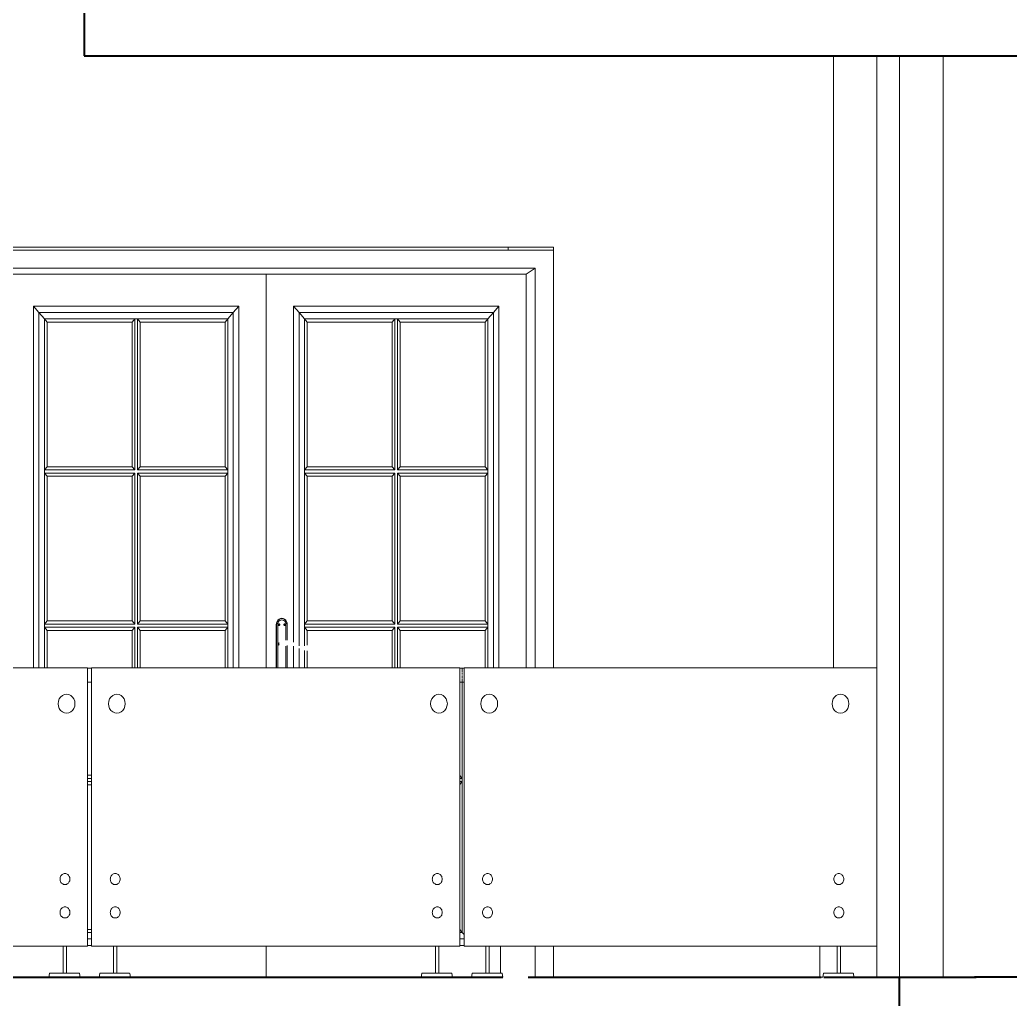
# Model space of a CAD drawing. Header units: inches. Extents: x 136316 to 139491, y -21083 to -17511.
# Drawn here: x 138140.3 to 138254.2, y -19955.7 to -19843.1 of the extents above; entities that cross this region are included whole.
import ezdxf

# ---------------------------------------------------------------- set-up
doc = ezdxf.new("R2010")
doc.units = ezdxf.units.IN
doc.header["$LTSCALE"] = 0.5
doc.header["$MEASUREMENT"] = 0
for name, color, linetype, lineweight in [('PARAPET', 50, 'Continuous', 13), ('wall', 1, 'Continuous', 40), ('window', 4, 'Continuous', 13)]:
    doc.layers.add(name, color=color, linetype=linetype, lineweight=lineweight)

msp = doc.modelspace()

# ---------------------------------------------------------------- linework, layer by layer
at = {"layer": 'PARAPET'}
for p, q in [((138233.91, -19917.61), (138233.91, -19847.19)), ((138238.91, -19953.19), (138238.91, -19847.19)), ((138241.52, -19953.19), (138241.52, -19847.19)), ((138246.52, -19953.19), (138246.52, -19847.19))]:
    msp.add_line(p, q, dxfattribs=at)
at = {"layer": 'wall'}
for p, q in [((138147.75, -19833.19), (138147.75, -19847.19)), ((138147.75, -19847.19), (138382.75, -19847.19)), ((138138.76, -19953.19), (138146.03, -19953.19)), ((138146.03, -19953.19), (138155.42, -19953.19)), ((138155.42, -19953.19), (138168.67, -19953.19)), ((138168.67, -19953.19), (138189.43, -19953.19)), ((138186.49, -19953.19), (138195.88, -19953.19)), ((138198.82, -19953.19), (138199.6, -19953.19)), ((138199.6, -19953.19), (138201.71, -19953.19)), ((138201.71, -19953.19), (138232.52, -19953.19)), ((138232.83, -19953.19), (138250.34, -19953.19)), ((138236.28, -19953.19), (138237.37, -19953.19)), ((138241.52, -19967.19), (138241.52, -19953.19)), ((138364.75, -19953.19), (138250.14, -19953.19))]:
    msp.add_line(p, q, dxfattribs=at)
at = {"layer": 'window'}
for p, q in [((138105.71, -19869.19), (138201.71, -19869.19)), ((138105.71, -19869.56), (138201.71, -19869.56)), ((138196.52, -19869.56), (138196.52, -19869.19)), ((138201.71, -19869.56), (138201.71, -19869.19)), ((138201.71, -19917.61), (138201.71, -19869.56)), ((138199.6, -19871.62), (138107.83, -19871.62)), ((138199.6, -19871.62), (138198.58, -19872.3)), ((138199.6, -19917.61), (138199.6, -19871.62)), ((138108.85, -19872.3), (138198.58, -19872.3)), ((138168.67, -19917.61), (138168.67, -19872.3)), ((138198.58, -19872.3), (138198.58, -19917.61)), ((138141.91, -19875.98), (138141.91, -19917.61)), ((138165.52, -19875.98), (138141.91, -19875.98)), ((138141.91, -19875.98), (138142.54, -19876.72)), ((138165.52, -19875.98), (138164.89, -19876.72)), ((138165.52, -19917.61), (138165.52, -19875.98)), ((138171.82, -19875.98), (138171.82, -19914.63)), ((138195.43, -19875.98), (138171.82, -19875.98)), ((138171.82, -19875.98), (138172.45, -19876.72)), ((138195.43, -19875.98), (138194.8, -19876.72)), ((138195.43, -19917.61), (138195.43, -19875.98)), ((138142.54, -19876.72), (138142.54, -19917.61)), ((138164.89, -19876.72), (138142.54, -19876.72)), ((138142.54, -19876.72), (138143.17, -19877.45)), ((138143.17, -19877.45), (138143.17, -19917.61)), ((138143.17, -19877.45), (138164.26, -19877.45)), ((138143.48, -19877.82), (138143.17, -19877.45)), ((138153.24, -19877.82), (138153.56, -19877.45)), ((138153.56, -19877.45), (138153.56, -19894.82)), ((138153.87, -19894.82), (138153.87, -19877.45)), ((138153.87, -19877.45), (138154.19, -19877.82)), ((138163.95, -19877.82), (138164.26, -19877.45)), ((138164.89, -19876.72), (138164.26, -19877.45)), ((138164.26, -19917.61), (138164.26, -19877.45)), ((138164.89, -19876.72), (138164.89, -19917.61)), ((138172.45, -19876.72), (138172.45, -19915.05)), ((138194.8, -19876.72), (138172.45, -19876.72)), ((138172.45, -19876.72), (138173.08, -19877.45)), ((138173.08, -19877.45), (138173.08, -19915.08)), ((138173.08, -19877.45), (138194.17, -19877.45)), ((138173.39, -19877.82), (138173.08, -19877.45)), ((138183.15, -19877.82), (138183.46, -19877.45)), ((138183.46, -19877.45), (138183.46, -19894.82)), ((138183.78, -19894.82), (138183.78, -19877.45)), ((138183.78, -19877.45), (138184.09, -19877.82)), ((138193.85, -19877.82), (138194.17, -19877.45)), ((138194.8, -19876.72), (138194.17, -19877.45)), ((138194.17, -19917.62), (138194.17, -19877.45)), ((138194.8, -19876.72), (138194.8, -19917.61)), ((138143.48, -19877.82), (138143.48, -19894.46)), ((138153.24, -19877.82), (138143.48, -19877.82)), ((138153.24, -19894.46), (138153.24, -19877.82)), ((138163.95, -19877.82), (138154.19, -19877.82)), ((138154.19, -19877.82), (138154.19, -19894.46)), ((138163.95, -19894.46), (138163.95, -19877.82)), ((138173.39, -19877.82), (138173.39, -19894.46)), ((138183.15, -19877.82), (138173.39, -19877.82)), ((138183.15, -19894.46), (138183.15, -19877.82)), ((138193.85, -19877.82), (138184.09, -19877.82)), ((138184.09, -19877.82), (138184.09, -19894.46)), ((138193.85, -19894.46), (138193.85, -19877.82)), ((138143.17, -19894.82), (138143.48, -19894.46)), ((138153.56, -19894.82), (138143.17, -19894.82)), ((138143.48, -19894.46), (138153.24, -19894.46)), ((138153.56, -19894.82), (138153.24, -19894.46)), ((138154.19, -19894.46), (138153.87, -19894.82)), ((138164.26, -19894.82), (138153.87, -19894.82)), ((138154.19, -19894.46), (138163.95, -19894.46)), ((138163.95, -19894.46), (138164.26, -19894.82)), ((138173.08, -19894.82), (138173.39, -19894.46)), ((138183.46, -19894.82), (138173.08, -19894.82)), ((138173.39, -19894.46), (138183.15, -19894.46)), ((138183.46, -19894.82), (138183.15, -19894.46)), ((138184.09, -19894.46), (138183.78, -19894.82)), ((138194.17, -19894.82), (138183.78, -19894.82)), ((138184.09, -19894.46), (138193.85, -19894.46)), ((138193.85, -19894.46), (138194.17, -19894.82)), ((138143.17, -19895.19), (138153.56, -19895.19)), ((138143.48, -19895.56), (138143.17, -19895.19)), ((138153.24, -19895.56), (138143.48, -19895.56)), ((138143.48, -19895.56), (138143.48, -19912.2)), ((138153.24, -19895.56), (138153.56, -19895.19)), ((138153.24, -19912.2), (138153.24, -19895.56)), ((138153.56, -19895.19), (138153.56, -19912.56)), ((138153.87, -19912.56), (138153.87, -19895.19)), ((138153.87, -19895.19), (138164.26, -19895.19)), ((138153.87, -19895.19), (138154.19, -19895.56)), ((138154.19, -19895.56), (138154.19, -19912.2)), ((138163.95, -19895.56), (138154.19, -19895.56)), ((138164.26, -19895.19), (138163.95, -19895.56)), ((138163.95, -19912.2), (138163.95, -19895.56)), ((138173.08, -19895.19), (138183.46, -19895.19)), ((138173.39, -19895.56), (138173.08, -19895.19)), ((138183.15, -19895.56), (138173.39, -19895.56)), ((138173.39, -19895.56), (138173.39, -19912.2)), ((138183.15, -19895.56), (138183.46, -19895.19)), ((138183.15, -19912.2), (138183.15, -19895.56)), ((138183.46, -19895.19), (138183.46, -19912.56)), ((138183.78, -19912.56), (138183.78, -19895.19)), ((138183.78, -19895.19), (138194.17, -19895.19)), ((138183.78, -19895.19), (138184.09, -19895.56)), ((138184.09, -19895.56), (138184.09, -19912.2)), ((138193.85, -19895.56), (138184.09, -19895.56)), ((138194.17, -19895.19), (138193.85, -19895.56)), ((138193.85, -19912.2), (138193.85, -19895.56)), ((138170.16, -19911.99), (138170.31, -19911.92)), ((138170.17, -19912.02), (138170.32, -19911.95)), ((138170.31, -19911.92), (138170.47, -19911.89)), ((138170.32, -19911.95), (138170.47, -19911.93)), ((138170.47, -19911.89), (138170.63, -19911.92)), ((138170.47, -19911.93), (138170.63, -19911.95)), ((138170.63, -19911.92), (138170.79, -19911.99)), ((138170.63, -19911.95), (138170.77, -19912.02)), ((138143.17, -19912.56), (138143.48, -19912.2)), ((138153.56, -19912.56), (138143.17, -19912.56)), ((138143.17, -19912.93), (138153.56, -19912.93)), ((138143.48, -19913.3), (138143.17, -19912.93)), ((138143.48, -19912.2), (138153.24, -19912.2)), ((138153.56, -19912.56), (138153.24, -19912.2)), ((138153.56, -19912.93), (138153.24, -19913.3)), ((138153.56, -19912.93), (138153.56, -19917.61)), ((138154.19, -19912.2), (138153.87, -19912.56)), ((138164.26, -19912.56), (138153.87, -19912.56)), ((138153.87, -19917.61), (138153.87, -19912.93)), ((138153.87, -19912.93), (138164.26, -19912.93)), ((138153.87, -19912.93), (138154.19, -19913.3)), ((138154.19, -19912.2), (138163.95, -19912.2)), ((138163.95, -19912.2), (138164.26, -19912.56)), ((138163.95, -19913.3), (138164.26, -19912.93)), ((138169.84, -19912.63), (138169.86, -19912.44)), ((138169.84, -19917.61), (138169.84, -19912.63)), ((138169.86, -19912.44), (138169.93, -19912.26)), ((138169.87, -19912.63), (138169.89, -19912.45)), ((138169.87, -19917.61), (138169.87, -19912.63)), ((138169.89, -19912.45), (138169.95, -19912.28)), ((138169.93, -19912.26), (138170.03, -19912.11)), ((138169.95, -19912.28), (138170.05, -19912.13)), ((138170, -19912.64), (138170.02, -19912.49)), ((138170, -19917.61), (138170, -19912.64)), ((138170.02, -19912.49), (138170.06, -19912.35)), ((138170.03, -19912.11), (138170.16, -19911.99)), ((138170.05, -19912.13), (138170.17, -19912.02)), ((138170.06, -19912.35), (138170.14, -19912.24)), ((138170.08, -19912.62), (138170.09, -19912.59)), ((138170.08, -19912.64), (138170.08, -19912.62)), ((138170.08, -19912.66), (138170.08, -19912.64)), ((138170.09, -19912.69), (138170.08, -19912.66)), ((138170.09, -19912.59), (138170.1, -19912.58)), ((138170.1, -19912.71), (138170.09, -19912.69)), ((138170.1, -19912.58), (138170.12, -19912.56)), ((138170.16, -19912.64), (138170.1, -19912.57)), ((138170.1, -19912.58), (138170.15, -19912.64)), ((138170.15, -19912.64), (138170.1, -19912.7)), ((138170.16, -19912.65), (138170.1, -19912.71)), ((138170.12, -19912.72), (138170.1, -19912.71)), ((138170.12, -19912.56), (138170.14, -19912.55)), ((138170.14, -19912.73), (138170.12, -19912.72)), ((138170.14, -19912.24), (138170.24, -19912.15)), ((138170.14, -19912.55), (138170.16, -19912.55)), ((138170.16, -19912.73), (138170.14, -19912.73)), ((138170.16, -19912.55), (138170.18, -19912.55)), ((138170.21, -19912.57), (138170.16, -19912.64)), ((138170.21, -19912.58), (138170.16, -19912.64)), ((138170.21, -19912.7), (138170.16, -19912.64)), ((138170.16, -19912.65), (138170.21, -19912.71)), ((138170.18, -19912.73), (138170.16, -19912.73)), ((138170.18, -19912.55), (138170.2, -19912.56)), ((138170.2, -19912.72), (138170.18, -19912.73)), ((138170.2, -19912.56), (138170.21, -19912.58)), ((138170.21, -19912.71), (138170.2, -19912.72)), ((138170.21, -19912.58), (138170.22, -19912.59)), ((138170.22, -19912.69), (138170.21, -19912.71)), ((138170.21, -19912.71), (138170.21, -19912.71)), ((138170.22, -19912.59), (138170.23, -19912.62)), ((138170.23, -19912.66), (138170.22, -19912.69)), ((138170.23, -19912.62), (138170.24, -19912.64)), ((138170.24, -19912.64), (138170.23, -19912.66)), ((138170.24, -19912.15), (138170.35, -19912.1)), ((138170.35, -19912.1), (138170.47, -19912.08)), ((138170.47, -19912.08), (138170.59, -19912.1)), ((138170.59, -19912.1), (138170.71, -19912.15)), ((138170.71, -19912.15), (138170.8, -19912.24)), ((138170.71, -19912.62), (138170.72, -19912.59)), ((138170.71, -19912.64), (138170.71, -19912.62)), ((138170.71, -19912.66), (138170.71, -19912.64)), ((138170.72, -19912.69), (138170.71, -19912.66)), ((138170.72, -19912.59), (138170.73, -19912.58)), ((138170.73, -19912.7), (138170.72, -19912.69)), ((138170.73, -19912.58), (138170.75, -19912.56)), ((138170.79, -19912.64), (138170.73, -19912.57)), ((138170.73, -19912.58), (138170.73, -19912.58)), ((138170.73, -19912.58), (138170.78, -19912.64)), ((138170.78, -19912.64), (138170.73, -19912.7)), ((138170.79, -19912.65), (138170.73, -19912.71)), ((138170.73, -19912.71), (138170.73, -19912.7)), ((138170.75, -19912.72), (138170.73, -19912.71)), ((138170.75, -19912.56), (138170.77, -19912.55)), ((138170.77, -19912.73), (138170.75, -19912.72)), ((138170.77, -19912.02), (138170.89, -19912.13)), ((138170.77, -19912.55), (138170.79, -19912.55)), ((138170.79, -19912.73), (138170.77, -19912.73)), ((138170.79, -19911.99), (138170.92, -19912.11)), ((138170.79, -19912.55), (138170.81, -19912.55)), ((138170.84, -19912.57), (138170.79, -19912.64)), ((138170.84, -19912.58), (138170.79, -19912.64)), ((138170.84, -19912.7), (138170.79, -19912.64)), ((138170.79, -19912.65), (138170.84, -19912.71)), ((138170.81, -19912.73), (138170.79, -19912.73)), ((138170.8, -19912.24), (138170.88, -19912.35)), ((138170.81, -19912.55), (138170.83, -19912.56)), ((138170.83, -19912.72), (138170.81, -19912.73)), ((138170.83, -19912.56), (138170.84, -19912.57)), ((138170.84, -19912.71), (138170.83, -19912.72)), ((138170.84, -19912.57), (138170.84, -19912.58)), ((138170.84, -19912.58), (138170.85, -19912.59)), ((138170.85, -19912.69), (138170.84, -19912.71)), ((138170.85, -19912.59), (138170.86, -19912.62)), ((138170.86, -19912.66), (138170.85, -19912.69)), ((138170.86, -19912.62), (138170.86, -19912.64)), ((138170.86, -19912.64), (138170.86, -19912.66)), ((138170.88, -19912.35), (138170.93, -19912.49)), ((138170.89, -19912.13), (138170.99, -19912.28)), ((138170.92, -19912.11), (138171.02, -19912.26)), ((138170.93, -19912.49), (138170.94, -19912.64)), ((138170.94, -19912.64), (138170.94, -19914.4)), ((138170.99, -19912.28), (138171.05, -19912.45)), ((138171.02, -19912.26), (138171.08, -19912.44)), ((138171.05, -19912.45), (138171.07, -19912.63)), ((138171.07, -19912.63), (138171.07, -19914.41)), ((138171.08, -19912.44), (138171.1, -19912.63)), ((138171.1, -19912.63), (138171.1, -19914.41)), ((138173.08, -19912.56), (138173.39, -19912.2)), ((138183.46, -19912.56), (138173.08, -19912.56)), ((138173.08, -19912.93), (138183.46, -19912.93)), ((138173.39, -19913.3), (138173.08, -19912.93)), ((138173.39, -19912.2), (138183.15, -19912.2)), ((138183.46, -19912.56), (138183.15, -19912.2)), ((138183.46, -19912.93), (138183.15, -19913.3)), ((138183.46, -19912.93), (138183.46, -19917.61)), ((138184.09, -19912.2), (138183.78, -19912.56)), ((138194.17, -19912.56), (138183.78, -19912.56)), ((138183.78, -19917.61), (138183.78, -19912.93)), ((138183.78, -19912.93), (138194.17, -19912.93)), ((138183.78, -19912.93), (138184.09, -19913.3)), ((138184.09, -19912.2), (138193.85, -19912.2)), ((138193.85, -19912.2), (138194.17, -19912.56)), ((138193.85, -19913.3), (138194.17, -19912.93)), ((138153.24, -19913.3), (138143.48, -19913.3)), ((138143.48, -19913.3), (138143.48, -19917.61)), ((138153.24, -19917.61), (138153.24, -19913.3)), ((138154.19, -19913.3), (138154.19, -19917.61)), ((138163.95, -19913.3), (138154.19, -19913.3)), ((138163.95, -19917.61), (138163.95, -19913.3)), ((138183.15, -19913.3), (138173.39, -19913.3)), ((138173.39, -19913.3), (138173.39, -19915)), ((138183.15, -19917.61), (138183.15, -19913.3)), ((138184.09, -19913.3), (138184.09, -19917.61)), ((138193.85, -19913.3), (138184.09, -19913.3)), ((138193.85, -19917.61), (138193.85, -19913.3)), ((138170.14, -19914.73), (138170.12, -19914.83)), ((138170.12, -19914.83), (138170.14, -19914.94)), ((138170.15, -19914.7), (138170.14, -19914.73)), ((138170.14, -19914.94), (138170.15, -19914.97)), ((138170.94, -19915.09), (138170.94, -19917.61)), ((138171.07, -19915.05), (138171.07, -19917.61)), ((138171.1, -19915.04), (138171.1, -19917.61)), ((138171.82, -19915.09), (138171.82, -19917.61)), ((138172.45, -19915.36), (138172.45, -19917.61)), ((138173.08, -19915.59), (138173.08, -19917.61)), ((138173.39, -19915.63), (138173.39, -19917.61)), ((138105.96, -19917.61), (138148.12, -19917.61)), ((138148.12, -19917.61), (138148.12, -19949.61)), ((138148.6, -19917.62), (138148.12, -19917.62)), ((138148.6, -19917.61), (138190.95, -19917.61)), ((138148.6, -19949.61), (138148.6, -19917.61)), ((138190.95, -19917.61), (138190.95, -19949.61)), ((138191.43, -19917.62), (138190.95, -19917.62)), ((138191.23, -19917.73), (138191.23, -19917.63)), ((138191.43, -19917.61), (138238.91, -19917.61)), ((138191.43, -19949.61), (138191.43, -19917.61)), ((138191.23, -19917.82), (138191.23, -19917.76)), ((138191.23, -19917.94), (138191.23, -19917.86)), ((138191.23, -19918.07), (138191.23, -19917.98)), ((138191.23, -19918.17), (138191.23, -19918.12)), ((138191.23, -19918.27), (138191.23, -19918.22)), ((138191.23, -19918.38), (138191.23, -19918.32)), ((138191.23, -19918.48), (138191.23, -19918.43)), ((138191.23, -19918.59), (138191.23, -19918.54)), ((138191.23, -19918.74), (138191.23, -19918.64)), ((138191.23, -19918.84), (138191.23, -19918.79)), ((138148.6, -19919.24), (138148.12, -19919.24)), ((138191.43, -19919.24), (138190.95, -19919.24)), ((138191.23, -19918.96), (138191.23, -19918.88)), ((138191.23, -19919.07), (138191.23, -19919)), ((138191.23, -19919.18), (138191.23, -19919.1)), ((138191.23, -19948.05), (138191.23, -19919.2)), ((138144.88, -19921.18), (138145.03, -19920.96)), ((138145.03, -19920.96), (138145.23, -19920.78)), ((138145.23, -19920.78), (138145.47, -19920.68)), ((138145.47, -19920.68), (138145.72, -19920.64)), ((138145.97, -19920.68), (138145.72, -19920.64)), ((138145.97, -19920.68), (138146.2, -19920.78)), ((138146.4, -19920.96), (138146.2, -19920.78)), ((138146.4, -19920.96), (138146.55, -19921.18)), ((138150.66, -19921.18), (138150.82, -19920.96)), ((138150.82, -19920.96), (138151.02, -19920.78)), ((138151.02, -19920.78), (138151.25, -19920.68)), ((138151.25, -19920.68), (138151.5, -19920.64)), ((138151.75, -19920.68), (138151.5, -19920.64)), ((138151.75, -19920.68), (138151.98, -19920.78)), ((138152.18, -19920.96), (138151.98, -19920.78)), ((138152.18, -19920.96), (138152.33, -19921.18)), ((138187.71, -19921.18), (138187.86, -19920.96)), ((138187.86, -19920.96), (138188.06, -19920.78)), ((138188.06, -19920.78), (138188.29, -19920.68)), ((138188.29, -19920.68), (138188.54, -19920.64)), ((138188.79, -19920.68), (138188.54, -19920.64)), ((138188.79, -19920.68), (138189.02, -19920.78)), ((138189.22, -19920.96), (138189.02, -19920.78)), ((138189.22, -19920.96), (138189.38, -19921.18)), ((138193.49, -19921.18), (138193.64, -19920.96)), ((138193.64, -19920.96), (138193.84, -19920.78)), ((138193.84, -19920.78), (138194.07, -19920.68)), ((138194.07, -19920.68), (138194.32, -19920.64)), ((138194.57, -19920.68), (138194.32, -19920.64)), ((138194.57, -19920.68), (138194.81, -19920.78)), ((138195.01, -19920.96), (138194.81, -19920.78)), ((138195.01, -19920.96), (138195.16, -19921.18)), ((138233.89, -19921.18), (138234.05, -19920.96)), ((138234.05, -19920.96), (138234.25, -19920.78)), ((138234.25, -19920.78), (138234.48, -19920.68)), ((138234.48, -19920.68), (138234.73, -19920.64)), ((138234.98, -19920.68), (138234.73, -19920.64)), ((138234.98, -19920.68), (138235.21, -19920.78)), ((138235.41, -19920.96), (138235.21, -19920.78)), ((138235.41, -19920.96), (138235.56, -19921.18)), ((138144.78, -19921.44), (138144.75, -19921.72)), ((138144.75, -19921.72), (138144.78, -19922)), ((138144.78, -19921.44), (138144.88, -19921.18)), ((138144.88, -19922.26), (138144.78, -19922)), ((138146.65, -19921.44), (138146.55, -19921.18)), ((138146.65, -19922), (138146.55, -19922.26)), ((138146.65, -19921.44), (138146.68, -19921.72)), ((138146.65, -19922), (138146.68, -19921.72)), ((138150.57, -19921.44), (138150.54, -19921.72)), ((138150.54, -19921.72), (138150.57, -19922)), ((138150.57, -19921.44), (138150.66, -19921.18)), ((138150.66, -19922.26), (138150.57, -19922)), ((138152.43, -19921.44), (138152.33, -19921.18)), ((138152.43, -19922), (138152.33, -19922.26)), ((138152.43, -19921.44), (138152.46, -19921.72)), ((138152.43, -19922), (138152.46, -19921.72)), ((138187.61, -19921.44), (138187.58, -19921.72)), ((138187.58, -19921.72), (138187.61, -19922)), ((138187.61, -19921.44), (138187.71, -19921.18)), ((138187.71, -19922.26), (138187.61, -19922)), ((138189.47, -19921.44), (138189.38, -19921.18)), ((138189.47, -19922), (138189.38, -19922.26)), ((138189.47, -19921.44), (138189.51, -19921.72)), ((138189.47, -19922), (138189.51, -19921.72)), ((138193.39, -19921.44), (138193.36, -19921.72)), ((138193.36, -19921.72), (138193.39, -19922)), ((138193.39, -19921.44), (138193.49, -19921.18)), ((138193.49, -19922.26), (138193.39, -19922)), ((138195.26, -19921.44), (138195.16, -19921.18)), ((138195.26, -19922), (138195.16, -19922.26)), ((138195.26, -19921.44), (138195.29, -19921.72)), ((138195.26, -19922), (138195.29, -19921.72)), ((138233.8, -19921.44), (138233.76, -19921.72)), ((138233.76, -19921.72), (138233.8, -19922)), ((138233.8, -19921.44), (138233.89, -19921.18)), ((138233.89, -19922.26), (138233.8, -19922)), ((138235.66, -19921.44), (138235.56, -19921.18)), ((138235.66, -19922), (138235.56, -19922.26)), ((138235.66, -19921.44), (138235.69, -19921.72)), ((138235.66, -19922), (138235.69, -19921.72)), ((138145.03, -19922.49), (138144.88, -19922.26)), ((138145.03, -19922.49), (138145.23, -19922.66)), ((138145.23, -19922.66), (138145.47, -19922.77)), ((138145.47, -19922.77), (138145.72, -19922.81)), ((138145.72, -19922.81), (138145.97, -19922.77)), ((138145.97, -19922.77), (138146.2, -19922.66)), ((138146.2, -19922.66), (138146.4, -19922.49)), ((138146.55, -19922.26), (138146.4, -19922.49)), ((138150.82, -19922.49), (138150.66, -19922.26)), ((138150.82, -19922.49), (138151.02, -19922.66)), ((138151.02, -19922.66), (138151.25, -19922.77)), ((138151.25, -19922.77), (138151.5, -19922.81)), ((138151.5, -19922.81), (138151.75, -19922.77)), ((138151.75, -19922.77), (138151.98, -19922.66)), ((138151.98, -19922.66), (138152.18, -19922.49)), ((138152.33, -19922.26), (138152.18, -19922.49)), ((138187.86, -19922.49), (138187.71, -19922.26)), ((138187.86, -19922.49), (138188.06, -19922.66)), ((138188.06, -19922.66), (138188.29, -19922.77)), ((138188.29, -19922.77), (138188.54, -19922.81)), ((138188.54, -19922.81), (138188.79, -19922.77)), ((138188.79, -19922.77), (138189.02, -19922.66)), ((138189.02, -19922.66), (138189.22, -19922.49)), ((138189.38, -19922.26), (138189.22, -19922.49)), ((138193.64, -19922.49), (138193.49, -19922.26)), ((138193.64, -19922.49), (138193.84, -19922.66)), ((138193.84, -19922.66), (138194.07, -19922.77)), ((138194.07, -19922.77), (138194.32, -19922.81)), ((138194.32, -19922.81), (138194.57, -19922.77)), ((138194.57, -19922.77), (138194.81, -19922.66)), ((138194.81, -19922.66), (138195.01, -19922.49)), ((138195.16, -19922.26), (138195.01, -19922.49)), ((138234.05, -19922.49), (138233.89, -19922.26)), ((138234.05, -19922.49), (138234.25, -19922.66)), ((138234.25, -19922.66), (138234.48, -19922.77)), ((138234.48, -19922.77), (138234.73, -19922.81)), ((138234.73, -19922.81), (138234.98, -19922.77)), ((138234.98, -19922.77), (138235.21, -19922.66)), ((138235.21, -19922.66), (138235.41, -19922.49)), ((138235.56, -19922.26), (138235.41, -19922.49)), ((138148.12, -19929.94), (138148.6, -19929.94)), ((138191.23, -19930.31), (138190.95, -19929.97)), ((138148.6, -19930.31), (138148.12, -19930.31)), ((138148.12, -19930.67), (138148.6, -19930.67)), ((138148.6, -19931.04), (138148.12, -19931.04)), ((138191.23, -19930.31), (138190.95, -19930.31)), ((138190.95, -19930.67), (138191.23, -19930.67)), ((138191.23, -19930.67), (138190.95, -19931.01)), ((138145.02, -19941.6), (138144.98, -19941.7)), ((138145.07, -19941.52), (138145.02, -19941.6)), ((138145.12, -19941.44), (138145.07, -19941.52)), ((138145.19, -19941.38), (138145.12, -19941.44)), ((138145.27, -19941.32), (138145.19, -19941.38)), ((138145.35, -19941.28), (138145.27, -19941.32)), ((138145.35, -19941.28), (138145.44, -19941.26)), ((138145.44, -19941.26), (138145.53, -19941.25)), ((138145.62, -19941.26), (138145.53, -19941.25)), ((138145.7, -19941.28), (138145.62, -19941.26)), ((138145.78, -19941.32), (138145.7, -19941.28)), ((138145.78, -19941.32), (138145.86, -19941.38)), ((138145.93, -19941.44), (138145.86, -19941.38)), ((138145.99, -19941.52), (138145.93, -19941.44)), ((138146.03, -19941.6), (138145.99, -19941.52)), ((138146.07, -19941.7), (138146.03, -19941.6)), ((138150.8, -19941.6), (138150.77, -19941.7)), ((138150.85, -19941.52), (138150.8, -19941.6)), ((138150.91, -19941.44), (138150.85, -19941.52)), ((138150.97, -19941.38), (138150.91, -19941.44)), ((138151.05, -19941.32), (138150.97, -19941.38)), ((138151.13, -19941.28), (138151.05, -19941.32)), ((138151.13, -19941.28), (138151.22, -19941.26)), ((138151.22, -19941.26), (138151.31, -19941.25)), ((138151.4, -19941.26), (138151.31, -19941.25)), ((138151.49, -19941.28), (138151.4, -19941.26)), ((138151.57, -19941.32), (138151.49, -19941.28)), ((138151.57, -19941.32), (138151.64, -19941.38)), ((138151.71, -19941.44), (138151.64, -19941.38)), ((138151.77, -19941.52), (138151.71, -19941.44)), ((138151.82, -19941.6), (138151.77, -19941.52)), ((138151.85, -19941.7), (138151.82, -19941.6)), ((138187.84, -19941.6), (138187.81, -19941.7)), ((138187.89, -19941.52), (138187.84, -19941.6)), ((138187.95, -19941.44), (138187.89, -19941.52)), ((138188.02, -19941.38), (138187.95, -19941.44)), ((138188.09, -19941.32), (138188.02, -19941.38)), ((138188.17, -19941.28), (138188.09, -19941.32)), ((138188.17, -19941.28), (138188.26, -19941.26)), ((138188.26, -19941.26), (138188.35, -19941.25)), ((138188.44, -19941.26), (138188.35, -19941.25)), ((138188.53, -19941.28), (138188.44, -19941.26)), ((138188.61, -19941.32), (138188.53, -19941.28)), ((138188.61, -19941.32), (138188.69, -19941.38)), ((138188.75, -19941.44), (138188.69, -19941.38)), ((138188.81, -19941.52), (138188.75, -19941.44)), ((138188.86, -19941.6), (138188.81, -19941.52)), ((138188.89, -19941.7), (138188.86, -19941.6)), ((138193.63, -19941.6), (138193.59, -19941.7)), ((138193.67, -19941.52), (138193.63, -19941.6)), ((138193.73, -19941.44), (138193.67, -19941.52)), ((138193.8, -19941.38), (138193.73, -19941.44)), ((138193.88, -19941.32), (138193.8, -19941.38)), ((138193.96, -19941.28), (138193.88, -19941.32)), ((138193.96, -19941.28), (138194.05, -19941.26)), ((138194.05, -19941.26), (138194.13, -19941.25)), ((138194.22, -19941.26), (138194.13, -19941.25)), ((138194.31, -19941.28), (138194.22, -19941.26)), ((138194.39, -19941.32), (138194.31, -19941.28)), ((138194.39, -19941.32), (138194.47, -19941.38)), ((138194.54, -19941.44), (138194.47, -19941.38)), ((138194.6, -19941.52), (138194.54, -19941.44)), ((138194.64, -19941.6), (138194.6, -19941.52)), ((138194.68, -19941.7), (138194.64, -19941.6)), ((138234.03, -19941.6), (138234, -19941.7)), ((138234.08, -19941.52), (138234.03, -19941.6)), ((138234.14, -19941.44), (138234.08, -19941.52)), ((138234.2, -19941.38), (138234.14, -19941.44)), ((138234.28, -19941.32), (138234.2, -19941.38)), ((138234.36, -19941.28), (138234.28, -19941.32)), ((138234.36, -19941.28), (138234.45, -19941.26)), ((138234.45, -19941.26), (138234.54, -19941.25)), ((138234.63, -19941.26), (138234.54, -19941.25)), ((138234.71, -19941.28), (138234.63, -19941.26)), ((138234.8, -19941.32), (138234.71, -19941.28)), ((138234.8, -19941.32), (138234.87, -19941.38)), ((138234.94, -19941.44), (138234.87, -19941.38)), ((138235, -19941.52), (138234.94, -19941.44)), ((138235.05, -19941.6), (138235, -19941.52)), ((138235.08, -19941.7), (138235.05, -19941.6)), ((138144.96, -19941.79), (138144.98, -19941.7)), ((138144.96, -19941.79), (138144.96, -19941.89)), ((138144.96, -19941.89), (138144.96, -19941.99)), ((138144.96, -19941.99), (138144.98, -19942.09)), ((138144.98, -19942.09), (138145.02, -19942.18)), ((138145.02, -19942.18), (138145.07, -19942.27)), ((138145.07, -19942.27), (138145.12, -19942.35)), ((138145.12, -19942.35), (138145.19, -19942.41)), ((138145.27, -19942.46), (138145.19, -19942.41)), ((138145.35, -19942.5), (138145.27, -19942.46)), ((138145.44, -19942.53), (138145.35, -19942.5)), ((138145.53, -19942.53), (138145.44, -19942.53)), ((138145.53, -19942.53), (138145.62, -19942.53)), ((138145.7, -19942.5), (138145.62, -19942.53)), ((138145.7, -19942.5), (138145.78, -19942.46)), ((138145.78, -19942.46), (138145.86, -19942.41)), ((138145.86, -19942.41), (138145.93, -19942.35)), ((138145.93, -19942.35), (138145.99, -19942.27)), ((138145.99, -19942.27), (138146.03, -19942.18)), ((138146.03, -19942.18), (138146.07, -19942.09)), ((138146.09, -19941.79), (138146.07, -19941.7)), ((138146.07, -19942.09), (138146.09, -19941.99)), ((138146.1, -19941.89), (138146.09, -19941.79)), ((138146.09, -19941.99), (138146.1, -19941.89)), ((138150.75, -19941.79), (138150.74, -19941.89)), ((138150.74, -19941.89), (138150.75, -19941.99)), ((138150.75, -19941.79), (138150.77, -19941.7)), ((138150.75, -19941.99), (138150.77, -19942.09)), ((138150.77, -19942.09), (138150.8, -19942.18)), ((138150.8, -19942.18), (138150.85, -19942.27)), ((138150.85, -19942.27), (138150.91, -19942.35)), ((138150.91, -19942.35), (138150.97, -19942.41)), ((138151.05, -19942.46), (138150.97, -19942.41)), ((138151.13, -19942.5), (138151.05, -19942.46)), ((138151.22, -19942.53), (138151.13, -19942.5)), ((138151.31, -19942.53), (138151.22, -19942.53)), ((138151.31, -19942.53), (138151.4, -19942.53)), ((138151.49, -19942.5), (138151.4, -19942.53)), ((138151.49, -19942.5), (138151.57, -19942.46)), ((138151.57, -19942.46), (138151.64, -19942.41)), ((138151.64, -19942.41), (138151.71, -19942.35)), ((138151.71, -19942.35), (138151.77, -19942.27)), ((138151.77, -19942.27), (138151.82, -19942.18)), ((138151.82, -19942.18), (138151.85, -19942.09)), ((138151.87, -19941.79), (138151.85, -19941.7)), ((138151.85, -19942.09), (138151.87, -19941.99)), ((138151.88, -19941.89), (138151.87, -19941.79)), ((138151.87, -19941.99), (138151.88, -19941.89)), ((138187.79, -19941.79), (138187.78, -19941.89)), ((138187.78, -19941.89), (138187.79, -19941.99)), ((138187.79, -19941.79), (138187.81, -19941.7)), ((138187.79, -19941.99), (138187.81, -19942.09)), ((138187.81, -19942.09), (138187.84, -19942.18)), ((138187.84, -19942.18), (138187.89, -19942.27)), ((138187.89, -19942.27), (138187.95, -19942.35)), ((138187.95, -19942.35), (138188.02, -19942.41)), ((138188.09, -19942.46), (138188.02, -19942.41)), ((138188.17, -19942.5), (138188.09, -19942.46)), ((138188.26, -19942.53), (138188.17, -19942.5)), ((138188.35, -19942.53), (138188.26, -19942.53)), ((138188.35, -19942.53), (138188.44, -19942.53)), ((138188.53, -19942.5), (138188.44, -19942.53)), ((138188.53, -19942.5), (138188.61, -19942.46)), ((138188.61, -19942.46), (138188.69, -19942.41)), ((138188.69, -19942.41), (138188.75, -19942.35)), ((138188.75, -19942.35), (138188.81, -19942.27)), ((138188.81, -19942.27), (138188.86, -19942.18)), ((138188.86, -19942.18), (138188.89, -19942.09)), ((138188.91, -19941.79), (138188.89, -19941.7)), ((138188.89, -19942.09), (138188.91, -19941.99)), ((138188.92, -19941.89), (138188.91, -19941.79)), ((138188.91, -19941.99), (138188.92, -19941.89)), ((138193.57, -19941.79), (138193.56, -19941.89)), ((138193.56, -19941.89), (138193.57, -19941.99)), ((138193.57, -19941.79), (138193.59, -19941.7)), ((138193.57, -19941.99), (138193.59, -19942.09)), ((138193.59, -19942.09), (138193.63, -19942.18)), ((138193.63, -19942.18), (138193.67, -19942.27)), ((138193.67, -19942.27), (138193.73, -19942.35)), ((138193.73, -19942.35), (138193.8, -19942.41)), ((138193.88, -19942.46), (138193.8, -19942.41)), ((138193.96, -19942.5), (138193.88, -19942.46)), ((138194.05, -19942.53), (138193.96, -19942.5)), ((138194.13, -19942.53), (138194.05, -19942.53)), ((138194.13, -19942.53), (138194.22, -19942.53)), ((138194.31, -19942.5), (138194.22, -19942.53)), ((138194.31, -19942.5), (138194.39, -19942.46)), ((138194.39, -19942.46), (138194.47, -19942.41)), ((138194.47, -19942.41), (138194.54, -19942.35)), ((138194.54, -19942.35), (138194.6, -19942.27)), ((138194.6, -19942.27), (138194.64, -19942.18)), ((138194.64, -19942.18), (138194.68, -19942.09)), ((138194.7, -19941.79), (138194.68, -19941.7)), ((138194.68, -19942.09), (138194.7, -19941.99)), ((138194.7, -19941.89), (138194.7, -19941.79)), ((138194.7, -19941.99), (138194.7, -19941.89)), ((138233.98, -19941.79), (138233.97, -19941.89)), ((138233.97, -19941.89), (138233.98, -19941.99)), ((138233.98, -19941.79), (138234, -19941.7)), ((138233.98, -19941.99), (138234, -19942.09)), ((138234, -19942.09), (138234.03, -19942.18)), ((138234.03, -19942.18), (138234.08, -19942.27)), ((138234.08, -19942.27), (138234.14, -19942.35)), ((138234.14, -19942.35), (138234.2, -19942.41)), ((138234.28, -19942.46), (138234.2, -19942.41)), ((138234.36, -19942.5), (138234.28, -19942.46)), ((138234.45, -19942.53), (138234.36, -19942.5)), ((138234.54, -19942.53), (138234.45, -19942.53)), ((138234.54, -19942.53), (138234.63, -19942.53)), ((138234.71, -19942.5), (138234.63, -19942.53)), ((138234.71, -19942.5), (138234.8, -19942.46)), ((138234.8, -19942.46), (138234.87, -19942.41)), ((138234.87, -19942.41), (138234.94, -19942.35)), ((138234.94, -19942.35), (138235, -19942.27)), ((138235, -19942.27), (138235.05, -19942.18)), ((138235.05, -19942.18), (138235.08, -19942.09)), ((138235.1, -19941.79), (138235.08, -19941.7)), ((138235.08, -19942.09), (138235.1, -19941.99)), ((138235.11, -19941.89), (138235.1, -19941.79)), ((138235.1, -19941.99), (138235.11, -19941.89)), ((138144.98, -19945.54), (138144.96, -19945.63)), ((138144.96, -19945.63), (138144.96, -19945.73)), ((138144.96, -19945.73), (138144.96, -19945.83)), ((138144.96, -19945.83), (138144.98, -19945.93)), ((138145.02, -19945.44), (138144.98, -19945.54)), ((138144.98, -19945.93), (138145.02, -19946.03)), ((138145.07, -19945.36), (138145.02, -19945.44)), ((138145.02, -19946.03), (138145.07, -19946.11)), ((138145.12, -19945.28), (138145.07, -19945.36)), ((138145.07, -19946.11), (138145.12, -19946.19)), ((138145.12, -19945.28), (138145.19, -19945.22)), ((138145.27, -19945.16), (138145.19, -19945.22)), ((138145.27, -19945.16), (138145.35, -19945.13)), ((138145.35, -19945.13), (138145.44, -19945.1)), ((138145.44, -19945.1), (138145.53, -19945.09)), ((138145.62, -19945.1), (138145.53, -19945.09)), ((138145.62, -19945.1), (138145.7, -19945.13)), ((138145.7, -19945.13), (138145.78, -19945.16)), ((138145.86, -19945.22), (138145.78, -19945.16)), ((138145.93, -19945.28), (138145.86, -19945.22)), ((138145.99, -19945.36), (138145.93, -19945.28)), ((138145.93, -19946.19), (138145.99, -19946.11)), ((138146.03, -19945.44), (138145.99, -19945.36)), ((138145.99, -19946.11), (138146.03, -19946.03)), ((138146.07, -19945.54), (138146.03, -19945.44)), ((138146.03, -19946.03), (138146.07, -19945.93)), ((138146.09, -19945.63), (138146.07, -19945.54)), ((138146.07, -19945.93), (138146.09, -19945.83)), ((138146.1, -19945.73), (138146.09, -19945.63)), ((138146.09, -19945.83), (138146.1, -19945.73)), ((138150.75, -19945.63), (138150.74, -19945.73)), ((138150.74, -19945.73), (138150.75, -19945.83)), ((138150.77, -19945.54), (138150.75, -19945.63)), ((138150.75, -19945.83), (138150.77, -19945.93)), ((138150.8, -19945.44), (138150.77, -19945.54)), ((138150.77, -19945.93), (138150.8, -19946.03)), ((138150.85, -19945.36), (138150.8, -19945.44)), ((138150.8, -19946.03), (138150.85, -19946.11)), ((138150.91, -19945.28), (138150.85, -19945.36)), ((138150.85, -19946.11), (138150.91, -19946.19)), ((138150.91, -19945.28), (138150.97, -19945.22)), ((138151.05, -19945.16), (138150.97, -19945.22)), ((138151.05, -19945.16), (138151.13, -19945.13)), ((138151.13, -19945.13), (138151.22, -19945.1)), ((138151.22, -19945.1), (138151.31, -19945.09)), ((138151.4, -19945.1), (138151.31, -19945.09)), ((138151.4, -19945.1), (138151.49, -19945.13)), ((138151.49, -19945.13), (138151.57, -19945.16)), ((138151.64, -19945.22), (138151.57, -19945.16)), ((138151.71, -19945.28), (138151.64, -19945.22)), ((138151.77, -19945.36), (138151.71, -19945.28)), ((138151.71, -19946.19), (138151.77, -19946.11)), ((138151.82, -19945.44), (138151.77, -19945.36)), ((138151.77, -19946.11), (138151.82, -19946.03)), ((138151.85, -19945.54), (138151.82, -19945.44)), ((138151.82, -19946.03), (138151.85, -19945.93)), ((138151.87, -19945.63), (138151.85, -19945.54)), ((138151.85, -19945.93), (138151.87, -19945.83)), ((138151.88, -19945.73), (138151.87, -19945.63)), ((138151.87, -19945.83), (138151.88, -19945.73)), ((138187.79, -19945.63), (138187.78, -19945.73)), ((138187.78, -19945.73), (138187.79, -19945.83)), ((138187.81, -19945.54), (138187.79, -19945.63)), ((138187.79, -19945.83), (138187.81, -19945.93)), ((138187.84, -19945.44), (138187.81, -19945.54)), ((138187.81, -19945.93), (138187.84, -19946.03)), ((138187.89, -19945.36), (138187.84, -19945.44)), ((138187.84, -19946.03), (138187.89, -19946.11)), ((138187.95, -19945.28), (138187.89, -19945.36)), ((138187.89, -19946.11), (138187.95, -19946.19)), ((138187.95, -19945.28), (138188.02, -19945.22)), ((138188.09, -19945.16), (138188.02, -19945.22)), ((138188.09, -19945.16), (138188.17, -19945.13)), ((138188.17, -19945.13), (138188.26, -19945.1)), ((138188.26, -19945.1), (138188.35, -19945.09)), ((138188.44, -19945.1), (138188.35, -19945.09)), ((138188.44, -19945.1), (138188.53, -19945.13)), ((138188.53, -19945.13), (138188.61, -19945.16)), ((138188.69, -19945.22), (138188.61, -19945.16)), ((138188.75, -19945.28), (138188.69, -19945.22)), ((138188.81, -19945.36), (138188.75, -19945.28)), ((138188.75, -19946.19), (138188.81, -19946.11)), ((138188.86, -19945.44), (138188.81, -19945.36)), ((138188.81, -19946.11), (138188.86, -19946.03)), ((138188.89, -19945.54), (138188.86, -19945.44)), ((138188.86, -19946.03), (138188.89, -19945.93)), ((138188.91, -19945.63), (138188.89, -19945.54)), ((138188.89, -19945.93), (138188.91, -19945.83)), ((138188.92, -19945.73), (138188.91, -19945.63)), ((138188.91, -19945.83), (138188.92, -19945.73)), ((138193.57, -19945.63), (138193.56, -19945.73)), ((138193.56, -19945.73), (138193.57, -19945.83)), ((138193.59, -19945.54), (138193.57, -19945.63)), ((138193.57, -19945.83), (138193.59, -19945.93)), ((138193.63, -19945.44), (138193.59, -19945.54)), ((138193.59, -19945.93), (138193.63, -19946.03)), ((138193.67, -19945.36), (138193.63, -19945.44)), ((138193.63, -19946.03), (138193.67, -19946.11)), ((138193.73, -19945.28), (138193.67, -19945.36)), ((138193.67, -19946.11), (138193.73, -19946.19)), ((138193.73, -19945.28), (138193.8, -19945.22)), ((138193.88, -19945.16), (138193.8, -19945.22)), ((138193.88, -19945.16), (138193.96, -19945.13)), ((138193.96, -19945.13), (138194.05, -19945.1)), ((138194.05, -19945.1), (138194.13, -19945.09)), ((138194.22, -19945.1), (138194.13, -19945.09)), ((138194.22, -19945.1), (138194.31, -19945.13)), ((138194.31, -19945.13), (138194.39, -19945.16)), ((138194.47, -19945.22), (138194.39, -19945.16)), ((138194.54, -19945.28), (138194.47, -19945.22)), ((138194.6, -19945.36), (138194.54, -19945.28)), ((138194.54, -19946.19), (138194.6, -19946.11)), ((138194.64, -19945.44), (138194.6, -19945.36)), ((138194.6, -19946.11), (138194.64, -19946.03)), ((138194.68, -19945.54), (138194.64, -19945.44)), ((138194.64, -19946.03), (138194.68, -19945.93)), ((138194.7, -19945.63), (138194.68, -19945.54)), ((138194.68, -19945.93), (138194.7, -19945.83)), ((138194.7, -19945.73), (138194.7, -19945.63)), ((138194.7, -19945.83), (138194.7, -19945.73)), ((138233.98, -19945.63), (138233.97, -19945.73)), ((138233.97, -19945.73), (138233.98, -19945.83)), ((138234, -19945.54), (138233.98, -19945.63)), ((138233.98, -19945.83), (138234, -19945.93)), ((138234.03, -19945.44), (138234, -19945.54)), ((138234, -19945.93), (138234.03, -19946.03)), ((138234.08, -19945.36), (138234.03, -19945.44)), ((138234.03, -19946.03), (138234.08, -19946.11)), ((138234.14, -19945.28), (138234.08, -19945.36)), ((138234.08, -19946.11), (138234.14, -19946.19)), ((138234.14, -19945.28), (138234.2, -19945.22)), ((138234.28, -19945.16), (138234.2, -19945.22)), ((138234.28, -19945.16), (138234.36, -19945.13)), ((138234.36, -19945.13), (138234.45, -19945.1)), ((138234.45, -19945.1), (138234.54, -19945.09)), ((138234.63, -19945.1), (138234.54, -19945.09)), ((138234.63, -19945.1), (138234.71, -19945.13)), ((138234.71, -19945.13), (138234.8, -19945.16)), ((138234.87, -19945.22), (138234.8, -19945.16)), ((138234.94, -19945.28), (138234.87, -19945.22)), ((138235, -19945.36), (138234.94, -19945.28)), ((138234.94, -19946.19), (138235, -19946.11)), ((138235.05, -19945.44), (138235, -19945.36)), ((138235, -19946.11), (138235.05, -19946.03)), ((138235.08, -19945.54), (138235.05, -19945.44)), ((138235.05, -19946.03), (138235.08, -19945.93)), ((138235.1, -19945.63), (138235.08, -19945.54)), ((138235.08, -19945.93), (138235.1, -19945.83)), ((138235.11, -19945.73), (138235.1, -19945.63)), ((138235.1, -19945.83), (138235.11, -19945.73)), ((138145.12, -19946.19), (138145.19, -19946.25)), ((138145.19, -19946.25), (138145.27, -19946.3)), ((138145.27, -19946.3), (138145.35, -19946.34)), ((138145.35, -19946.34), (138145.44, -19946.37)), ((138145.44, -19946.37), (138145.53, -19946.37)), ((138145.53, -19946.37), (138145.62, -19946.37)), ((138145.62, -19946.37), (138145.7, -19946.34)), ((138145.7, -19946.34), (138145.78, -19946.3)), ((138145.86, -19946.25), (138145.78, -19946.3)), ((138145.86, -19946.25), (138145.93, -19946.19)), ((138150.91, -19946.19), (138150.97, -19946.25)), ((138150.97, -19946.25), (138151.05, -19946.3)), ((138151.05, -19946.3), (138151.13, -19946.34)), ((138151.13, -19946.34), (138151.22, -19946.37)), ((138151.22, -19946.37), (138151.31, -19946.37)), ((138151.31, -19946.37), (138151.4, -19946.37)), ((138151.4, -19946.37), (138151.49, -19946.34)), ((138151.49, -19946.34), (138151.57, -19946.3)), ((138151.64, -19946.25), (138151.57, -19946.3)), ((138151.64, -19946.25), (138151.71, -19946.19)), ((138187.95, -19946.19), (138188.02, -19946.25)), ((138188.02, -19946.25), (138188.09, -19946.3)), ((138188.09, -19946.3), (138188.17, -19946.34)), ((138188.17, -19946.34), (138188.26, -19946.37)), ((138188.26, -19946.37), (138188.35, -19946.37)), ((138188.35, -19946.37), (138188.44, -19946.37)), ((138188.44, -19946.37), (138188.53, -19946.34)), ((138188.53, -19946.34), (138188.61, -19946.3)), ((138188.69, -19946.25), (138188.61, -19946.3)), ((138188.69, -19946.25), (138188.75, -19946.19)), ((138193.73, -19946.19), (138193.8, -19946.25)), ((138193.8, -19946.25), (138193.88, -19946.3)), ((138193.88, -19946.3), (138193.96, -19946.34)), ((138193.96, -19946.34), (138194.05, -19946.37)), ((138194.05, -19946.37), (138194.13, -19946.37)), ((138194.13, -19946.37), (138194.22, -19946.37)), ((138194.22, -19946.37), (138194.31, -19946.34)), ((138194.31, -19946.34), (138194.39, -19946.3)), ((138194.47, -19946.25), (138194.39, -19946.3)), ((138194.47, -19946.25), (138194.54, -19946.19)), ((138234.14, -19946.19), (138234.2, -19946.25)), ((138234.2, -19946.25), (138234.28, -19946.3)), ((138234.28, -19946.3), (138234.36, -19946.34)), ((138234.36, -19946.34), (138234.45, -19946.37)), ((138234.45, -19946.37), (138234.54, -19946.37)), ((138234.54, -19946.37), (138234.63, -19946.37)), ((138234.63, -19946.37), (138234.71, -19946.34)), ((138234.71, -19946.34), (138234.8, -19946.3)), ((138234.87, -19946.25), (138234.8, -19946.3)), ((138234.87, -19946.25), (138234.94, -19946.19)), ((138148.12, -19947.68), (138148.6, -19947.68)), ((138148.6, -19948.05), (138148.12, -19948.05)), ((138190.95, -19947.71), (138191.23, -19948.05)), ((138191.23, -19948.05), (138190.95, -19948.05)), ((138191.23, -19948.05), (138191.43, -19948.27)), ((138148.12, -19948.78), (138148.6, -19948.78)), ((138148.12, -19949.52), (138148.6, -19949.52)), ((138190.95, -19948.78), (138191.43, -19948.78)), ((138190.95, -19949.52), (138191.43, -19949.52)), ((138148.12, -19949.61), (138105.96, -19949.61)), ((138145.34, -19949.61), (138145.34, -19952.7)), ((138145.72, -19952.7), (138145.72, -19949.61)), ((138190.95, -19949.61), (138148.6, -19949.61)), ((138151.12, -19949.61), (138151.12, -19952.7)), ((138151.5, -19952.7), (138151.5, -19949.61)), ((138168.67, -19953.19), (138168.67, -19949.61)), ((138188.16, -19949.61), (138188.16, -19952.7)), ((138188.54, -19952.7), (138188.54, -19949.61)), ((138238.91, -19949.61), (138191.43, -19949.61)), ((138193.94, -19949.61), (138193.94, -19952.7)), ((138194.32, -19952.7), (138194.32, -19949.61)), ((138195.64, -19949.61), (138195.64, -19952.75)), ((138199.6, -19953.19), (138199.6, -19949.61)), ((138201.71, -19953.19), (138201.71, -19949.61)), ((138232.37, -19953.19), (138232.37, -19949.61)), ((138234.35, -19949.61), (138234.35, -19952.7)), ((138234.73, -19952.7), (138234.73, -19949.61)), ((138143.67, -19953.19), (138143.74, -19952.75)), ((138143.75, -19952.75), (138143.74, -19952.75)), ((138143.74, -19952.75), (138143.74, -19952.75)), ((138143.76, -19952.73), (138143.75, -19952.73)), ((138143.75, -19952.73), (138143.75, -19952.73)), ((138143.75, -19952.74), (138143.75, -19952.73)), ((138143.75, -19952.74), (138143.75, -19952.75)), ((138143.75, -19952.74), (138143.75, -19952.74)), ((138143.77, -19952.71), (138143.76, -19952.72)), ((138143.76, -19952.72), (138143.76, -19952.72)), ((138143.76, -19952.72), (138143.76, -19952.72)), ((138143.76, -19952.72), (138143.76, -19952.73)), ((138143.78, -19952.71), (138143.77, -19952.71)), ((138143.77, -19952.71), (138143.77, -19952.71)), ((138143.77, -19952.71), (138143.77, -19952.71)), ((138143.79, -19952.7), (138143.78, -19952.71)), ((138143.78, -19952.71), (138143.78, -19952.71)), ((138143.78, -19952.71), (138143.78, -19952.71)), ((138143.79, -19952.7), (138143.79, -19952.7)), ((138143.79, -19952.7), (138143.8, -19952.7)), ((138143.8, -19952.7), (138143.8, -19952.7)), ((138147.14, -19952.7), (138143.8, -19952.7)), ((138147.14, -19952.7), (138147.14, -19952.7)), ((138147.15, -19952.7), (138147.14, -19952.7)), ((138147.15, -19952.7), (138147.15, -19952.7)), ((138147.15, -19952.71), (138147.15, -19952.7)), ((138147.16, -19952.71), (138147.15, -19952.71)), ((138147.16, -19952.71), (138147.16, -19952.71)), ((138147.16, -19952.71), (138147.17, -19952.71)), ((138147.18, -19952.72), (138147.17, -19952.71)), ((138147.17, -19952.71), (138147.17, -19952.71)), ((138147.17, -19952.71), (138147.17, -19952.71)), ((138147.18, -19952.72), (138147.18, -19952.72)), ((138147.18, -19952.73), (138147.18, -19952.72)), ((138147.18, -19952.72), (138147.18, -19952.72)), ((138147.19, -19952.73), (138147.18, -19952.73)), ((138147.19, -19952.73), (138147.19, -19952.73)), ((138147.19, -19952.73), (138147.19, -19952.74)), ((138147.19, -19952.75), (138147.19, -19952.74)), ((138147.19, -19952.74), (138147.19, -19952.74)), ((138147.19, -19952.75), (138147.19, -19952.75)), ((138147.27, -19953.19), (138147.19, -19952.75)), ((138147.19, -19952.75), (138147.19, -19952.75)), ((138149.45, -19953.19), (138149.53, -19952.75)), ((138149.53, -19952.73), (138149.54, -19952.73)), ((138149.53, -19952.74), (138149.53, -19952.73)), ((138149.53, -19952.74), (138149.53, -19952.75)), ((138149.53, -19952.74), (138149.53, -19952.74)), ((138149.53, -19952.75), (138149.53, -19952.75)), ((138149.53, -19952.75), (138149.53, -19952.75)), ((138149.54, -19952.72), (138149.54, -19952.72)), ((138149.55, -19952.72), (138149.54, -19952.72)), ((138149.54, -19952.72), (138149.54, -19952.73)), ((138149.54, -19952.73), (138149.54, -19952.73)), ((138149.55, -19952.71), (138149.55, -19952.72)), ((138149.55, -19952.71), (138149.55, -19952.71)), ((138149.56, -19952.71), (138149.55, -19952.71)), ((138149.56, -19952.71), (138149.56, -19952.71)), ((138149.56, -19952.71), (138149.56, -19952.71)), ((138149.57, -19952.71), (138149.56, -19952.71)), ((138149.58, -19952.7), (138149.57, -19952.7)), ((138149.57, -19952.7), (138149.57, -19952.71)), ((138149.58, -19952.7), (138149.58, -19952.7)), ((138149.58, -19952.7), (138149.58, -19952.7)), ((138152.92, -19952.7), (138149.58, -19952.7)), ((138152.93, -19952.7), (138152.92, -19952.7)), ((138152.93, -19952.7), (138152.93, -19952.7)), ((138152.94, -19952.71), (138152.93, -19952.7)), ((138152.93, -19952.7), (138152.93, -19952.7)), ((138152.95, -19952.71), (138152.94, -19952.71)), ((138152.94, -19952.71), (138152.94, -19952.71)), ((138152.95, -19952.71), (138152.95, -19952.71)), ((138152.95, -19952.71), (138152.95, -19952.71)), ((138152.95, -19952.71), (138152.96, -19952.71)), ((138152.96, -19952.72), (138152.96, -19952.71)), ((138152.96, -19952.72), (138152.96, -19952.72)), ((138152.97, -19952.73), (138152.96, -19952.72)), ((138152.96, -19952.72), (138152.96, -19952.72)), ((138152.97, -19952.73), (138152.97, -19952.73)), ((138152.97, -19952.73), (138152.97, -19952.73)), ((138152.97, -19952.73), (138152.97, -19952.74)), ((138152.98, -19952.75), (138152.97, -19952.74)), ((138152.97, -19952.74), (138152.97, -19952.74)), ((138152.98, -19952.75), (138152.98, -19952.75)), ((138153.06, -19953.19), (138152.98, -19952.75)), ((138152.98, -19952.75), (138152.98, -19952.75)), ((138186.49, -19953.19), (138186.57, -19952.75)), ((138186.57, -19952.74), (138186.58, -19952.73)), ((138186.57, -19952.74), (138186.57, -19952.75)), ((138186.57, -19952.74), (138186.57, -19952.74)), ((138186.57, -19952.75), (138186.57, -19952.75)), ((138186.57, -19952.75), (138186.57, -19952.75)), ((138186.59, -19952.72), (138186.58, -19952.72)), ((138186.58, -19952.72), (138186.58, -19952.73)), ((138186.58, -19952.73), (138186.58, -19952.73)), ((138186.58, -19952.73), (138186.58, -19952.73)), ((138186.59, -19952.71), (138186.59, -19952.72)), ((138186.59, -19952.71), (138186.59, -19952.71)), ((138186.6, -19952.71), (138186.59, -19952.71)), ((138186.59, -19952.72), (138186.59, -19952.72)), ((138186.6, -19952.71), (138186.6, -19952.71)), ((138186.6, -19952.71), (138186.61, -19952.71)), ((138186.62, -19952.7), (138186.61, -19952.7)), ((138186.61, -19952.7), (138186.61, -19952.71)), ((138186.61, -19952.71), (138186.61, -19952.71)), ((138186.62, -19952.7), (138186.62, -19952.7)), ((138186.62, -19952.7), (138186.62, -19952.7)), ((138189.96, -19952.7), (138186.62, -19952.7)), ((138189.97, -19952.7), (138189.96, -19952.7)), ((138189.98, -19952.7), (138189.97, -19952.7)), ((138189.97, -19952.7), (138189.97, -19952.7)), ((138189.98, -19952.71), (138189.98, -19952.7)), ((138189.99, -19952.71), (138189.98, -19952.71)), ((138189.98, -19952.71), (138189.98, -19952.71)), ((138189.99, -19952.71), (138189.99, -19952.71)), ((138189.99, -19952.71), (138189.99, -19952.71)), ((138189.99, -19952.71), (138190, -19952.71)), ((138190, -19952.72), (138190, -19952.71)), ((138190.01, -19952.72), (138190, -19952.72)), ((138190, -19952.72), (138190, -19952.72)), ((138190.01, -19952.73), (138190.01, -19952.72)), ((138190.01, -19952.73), (138190.01, -19952.73)), ((138190.01, -19952.73), (138190.01, -19952.73)), ((138190.01, -19952.73), (138190.01, -19952.74)), ((138190.02, -19952.74), (138190.01, -19952.74)), ((138190.02, -19952.75), (138190.02, -19952.74)), ((138190.02, -19952.75), (138190.02, -19952.75)), ((138190.1, -19953.19), (138190.02, -19952.75)), ((138190.02, -19952.75), (138190.02, -19952.75)), ((138192.27, -19953.19), (138192.35, -19952.75)), ((138192.36, -19952.74), (138192.35, -19952.75)), ((138192.35, -19952.75), (138192.35, -19952.75)), ((138192.35, -19952.75), (138192.35, -19952.75)), ((138192.37, -19952.72), (138192.36, -19952.73)), ((138192.36, -19952.73), (138192.36, -19952.73)), ((138192.36, -19952.73), (138192.36, -19952.73)), ((138192.36, -19952.74), (138192.36, -19952.73)), ((138192.36, -19952.74), (138192.36, -19952.74)), ((138192.37, -19952.71), (138192.37, -19952.72)), ((138192.37, -19952.71), (138192.38, -19952.71)), ((138192.37, -19952.72), (138192.37, -19952.72)), ((138192.37, -19952.72), (138192.37, -19952.72)), ((138192.38, -19952.71), (138192.38, -19952.71)), ((138192.38, -19952.71), (138192.39, -19952.71)), ((138192.38, -19952.71), (138192.38, -19952.71)), ((138192.4, -19952.7), (138192.39, -19952.71)), ((138192.39, -19952.71), (138192.39, -19952.71)), ((138192.4, -19952.7), (138192.4, -19952.7)), ((138192.41, -19952.7), (138192.4, -19952.7)), ((138192.4, -19952.7), (138192.4, -19952.7)), ((138195.75, -19952.7), (138192.41, -19952.7)), ((138195.64, -19952.75), (138195.64, -19952.75)), ((138195.76, -19952.7), (138195.75, -19952.7)), ((138195.75, -19952.7), (138195.75, -19952.7)), ((138195.75, -19952.7), (138195.75, -19952.7)), ((138195.76, -19952.71), (138195.76, -19952.7)), ((138195.77, -19952.71), (138195.76, -19952.71)), ((138195.77, -19952.71), (138195.77, -19952.71)), ((138195.77, -19952.71), (138195.77, -19952.71)), ((138195.78, -19952.71), (138195.77, -19952.71)), ((138195.78, -19952.72), (138195.78, -19952.71)), ((138195.78, -19952.71), (138195.78, -19952.71)), ((138195.79, -19952.72), (138195.78, -19952.72)), ((138195.79, -19952.72), (138195.79, -19952.72)), ((138195.79, -19952.73), (138195.79, -19952.72)), ((138195.79, -19952.73), (138195.79, -19952.73)), ((138195.79, -19952.73), (138195.8, -19952.73)), ((138195.8, -19952.73), (138195.8, -19952.74)), ((138195.8, -19952.75), (138195.8, -19952.74)), ((138195.8, -19952.74), (138195.8, -19952.74)), ((138195.8, -19952.75), (138195.8, -19952.75)), ((138195.88, -19953.19), (138195.8, -19952.75)), ((138195.8, -19952.75), (138195.8, -19952.75)), ((138232.68, -19953.19), (138232.76, -19952.75)), ((138232.77, -19952.73), (138232.76, -19952.73)), ((138232.76, -19952.73), (138232.76, -19952.73)), ((138232.76, -19952.74), (138232.76, -19952.73)), ((138232.76, -19952.74), (138232.76, -19952.75)), ((138232.76, -19952.74), (138232.76, -19952.74)), ((138232.76, -19952.75), (138232.76, -19952.75)), ((138232.76, -19952.75), (138232.76, -19952.75)), ((138232.77, -19952.72), (138232.77, -19952.72)), ((138232.78, -19952.72), (138232.77, -19952.72)), ((138232.77, -19952.72), (138232.77, -19952.73)), ((138232.78, -19952.71), (138232.78, -19952.72)), ((138232.78, -19952.71), (138232.78, -19952.71)), ((138232.79, -19952.71), (138232.78, -19952.71)), ((138232.79, -19952.71), (138232.79, -19952.71)), ((138232.79, -19952.71), (138232.79, -19952.71)), ((138232.8, -19952.71), (138232.79, -19952.71)), ((138232.8, -19952.7), (138232.8, -19952.7)), ((138232.8, -19952.7), (138232.8, -19952.71)), ((138232.8, -19952.7), (138232.81, -19952.7)), ((138232.81, -19952.7), (138232.81, -19952.7)), ((138236.15, -19952.7), (138232.81, -19952.7)), ((138236.15, -19952.7), (138236.15, -19952.7)), ((138236.16, -19952.7), (138236.15, -19952.7)), ((138236.16, -19952.7), (138236.16, -19952.7)), ((138236.17, -19952.71), (138236.16, -19952.7)), ((138236.17, -19952.71), (138236.17, -19952.71)), ((138236.17, -19952.71), (138236.17, -19952.71)), ((138236.17, -19952.71), (138236.18, -19952.71)), ((138236.19, -19952.72), (138236.18, -19952.71)), ((138236.18, -19952.71), (138236.18, -19952.71)), ((138236.18, -19952.71), (138236.18, -19952.71)), ((138236.19, -19952.72), (138236.19, -19952.72)), ((138236.19, -19952.73), (138236.19, -19952.72)), ((138236.19, -19952.72), (138236.19, -19952.72)), ((138236.2, -19952.73), (138236.19, -19952.73)), ((138236.2, -19952.73), (138236.2, -19952.73)), ((138236.2, -19952.73), (138236.2, -19952.74)), ((138236.2, -19952.75), (138236.2, -19952.74)), ((138236.2, -19952.74), (138236.2, -19952.74)), ((138236.21, -19952.75), (138236.2, -19952.75)), ((138236.28, -19953.19), (138236.21, -19952.75)), ((138236.21, -19952.75), (138236.21, -19952.75)), ((138232.37, -19953.19), (138232.68, -19953.19))]:
    msp.add_line(p, q, dxfattribs=at)

doc.saveas('drawing.dxf')
